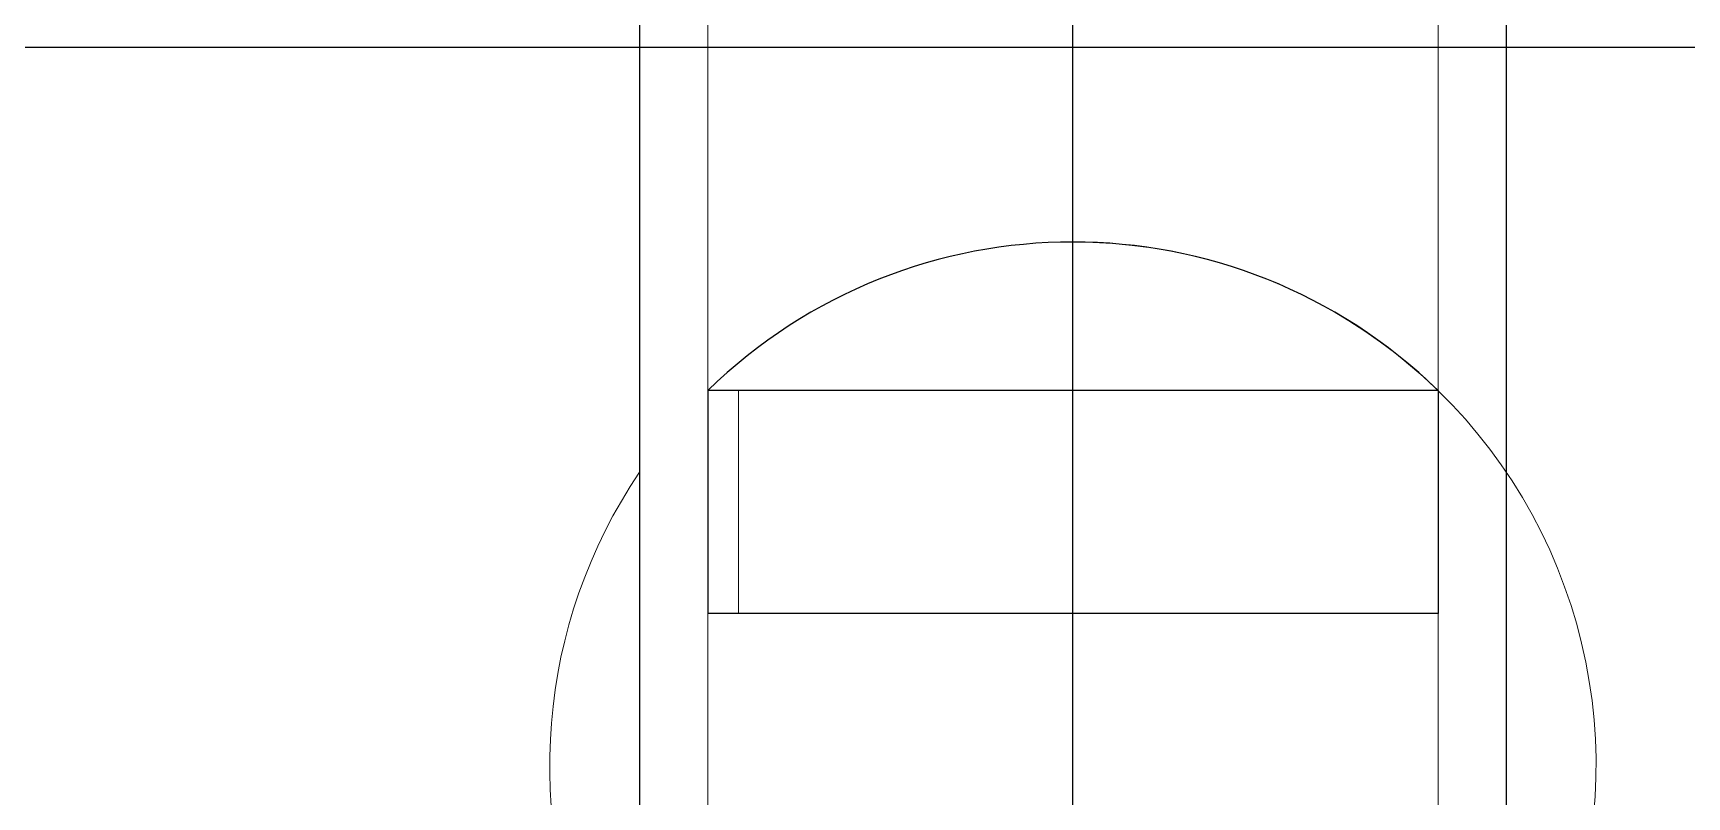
# Model space of a CAD drawing. Header units: millimetres. Extents: x 2148 to 2681, y 758 to 986.
# Drawn here: x 2290.91066 to 2290.9354, y 875.20404 to 875.21547 of the extents above; entities that cross this region are included whole.
import ezdxf

# ---------------------------------------------------------------- set-up
doc = ezdxf.new("R2010")
doc.units = ezdxf.units.MM
for name, color, linetype in [('0.4', 121, 'Continuous'), ('A-Wall', 4, 'Continuous'), ('contrucion line05', 86, 'Continuous')]:
    doc.layers.add(name, color=color, linetype=linetype)

msp = doc.modelspace()

# ---------------------------------------------------------------- linework, layer by layer
at = {"layer": '0.4', "color": 86, "lineweight": 0, "ltscale": 0.5}
for p, q in [((2290.919736923813, 875.2089028286816, -2.220439746692983e-08), (2290.919736923813, 875.2475279516318, -2.220439746692983e-08)), ((2290.919736923813, 875.2089028286816, -2.220439746692983e-08), (2290.919736923813, 875.2475279516318, -2.220439746692983e-08)), ((2290.919736923813, 875.2089028286816, -2.220439746692983e-08), (2290.919736923813, 875.2475279516318, -2.220439746692983e-08)), ((2290.919736923813, 875.2089028286816, -2.220439746692983e-08), (2290.919736923813, 875.2475279516318, -2.220439746692983e-08)), ((2290.919736923813, 875.2089028286816, -2.220439746692983e-08), (2290.919736923813, 875.2475279516318, -2.220439746692983e-08)), ((2290.919736923813, 875.2089028286816, -2.220439746692983e-08), (2290.919736923813, 875.2475279516318, -2.220439746692983e-08)), ((2290.919736923813, 875.2089028286816, -2.220439746692983e-08), (2290.919736923813, 875.2475279516318, -2.220439746692983e-08)), ((2290.919736923813, 875.2089028286816, -2.220439746692983e-08), (2290.919736923813, 875.2475279516318, -2.220439746692983e-08)), ((2290.919736923813, 875.2089028286816, -2.220439746692983e-08), (2290.919736923813, 875.2475279516318, -2.220439746692983e-08)), ((2290.919736923813, 875.2089028286816, -2.220439746692983e-08), (2290.919736923813, 875.2475279516318, -2.220439746692983e-08)), ((2290.926218389086, 875.2475279516318, -2.220439746692983e-08), (2290.926218389086, 875.2123428543807, -2.220439746692983e-08)), ((2290.926218389086, 875.2475279516318, -2.220439746692983e-08), (2290.926218389086, 875.2123428543807, -2.220439746692983e-08)), ((2290.926218389086, 875.2475279516318, -2.220439746692983e-08), (2290.926218389086, 875.2123428543807, -2.220439746692983e-08)), ((2290.926218389086, 875.2475279516318, -2.220439746692983e-08), (2290.926218389086, 875.2123428543807, -2.220439746692983e-08)), ((2290.926218389086, 875.2475279516318, -2.220439746692983e-08), (2290.926218389086, 875.2123428543807, -2.220439746692983e-08)), ((2290.926218389086, 875.2475279516318, -2.220439746692983e-08), (2290.926218389086, 875.2123428543807, -2.220439746692983e-08)), ((2290.926218389086, 875.2475279516318, -2.220439746692983e-08), (2290.926218389086, 875.2123428543807, -2.220439746692983e-08)), ((2290.926218389086, 875.2475279516318, -2.220439746692983e-08), (2290.926218389086, 875.2123428543807, -2.220439746692983e-08)), ((2290.926218389086, 875.2475279516318, -2.220439746692983e-08), (2290.926218389086, 875.2123428543807, -2.220439746692983e-08)), ((2290.926218389086, 875.2475279516318, -2.220439746692983e-08), (2290.926218389086, 875.2123428543807, -2.220439746692983e-08)), ((2290.920755439776, 875.2101206377217, -2.220439746692983e-08), (2290.920755439776, 875.2278983710519, -2.220439746692983e-08)), ((2290.920755439776, 875.2101206377217, -2.220439746692983e-08), (2290.920755439776, 875.2278983710519, -2.220439746692983e-08)), ((2290.920755439776, 875.2101206377217, -2.220439746692983e-08), (2290.920755439776, 875.2278983710519, -2.220439746692983e-08)), ((2290.920755439776, 875.2101206377217, -2.220439746692983e-08), (2290.920755439776, 875.2278983710519, -2.220439746692983e-08)), ((2290.920755439776, 875.2101206377217, -2.220439746692983e-08), (2290.920755439776, 875.2278983710519, -2.220439746692983e-08)), ((2290.920755439776, 875.2101206377217, -2.220439746692983e-08), (2290.920755439776, 875.2278983710519, -2.220439746692983e-08)), ((2290.920755439776, 875.2101206377217, -2.220439746692983e-08), (2290.920755439776, 875.2278983710519, -2.220439746692983e-08)), ((2290.920755439776, 875.2101206377217, -2.220439746692983e-08), (2290.920755439776, 875.2278983710519, -2.220439746692983e-08)), ((2290.920755439776, 875.2101206377217, -2.220439746692983e-08), (2290.920755439776, 875.2278983710519, -2.220439746692983e-08)), ((2290.920755439776, 875.2101206377217, -2.220439746692983e-08), (2290.920755439776, 875.2278983710519, -2.220439746692983e-08)), ((2290.931681338395, 875.2278983710519, -2.220439746692983e-08), (2290.931681338395, 875.1890095793885, -2.220439746692983e-08)), ((2290.931681338395, 875.2278983710519, -2.220439746692983e-08), (2290.931681338395, 875.1890095793885, -2.220439746692983e-08)), ((2290.931681338395, 875.2278983710519, -2.220439746692983e-08), (2290.931681338395, 875.1890095793885, -2.220439746692983e-08)), ((2290.931681338395, 875.2278983710519, -2.220439746692983e-08), (2290.931681338395, 875.1890095793885, -2.220439746692983e-08)), ((2290.931681338395, 875.2278983710519, -2.220439746692983e-08), (2290.931681338395, 875.1890095793885, -2.220439746692983e-08)), ((2290.931681338395, 875.2278983710519, -2.220439746692983e-08), (2290.931681338395, 875.1890095793885, -2.220439746692983e-08)), ((2290.931681338395, 875.2278983710519, -2.220439746692983e-08), (2290.931681338395, 875.1890095793885, -2.220439746692983e-08)), ((2290.931681338395, 875.2278983710519, -2.220439746692983e-08), (2290.931681338395, 875.1890095793885, -2.220439746692983e-08)), ((2290.931681338395, 875.2278983710519, -2.220439746692983e-08), (2290.931681338395, 875.1890095793885, -2.220439746692983e-08)), ((2290.931681338395, 875.2278983710519, -2.220439746692983e-08), (2290.931681338395, 875.1890095793885, -2.220439746692983e-08)), ((2290.920755439776, 875.1890095793885, -2.220439746692983e-08), (2290.920755439776, 875.2101206377217, -2.220439746692983e-08)), ((2290.921218401596, 875.2101206377217, -2.220439746692983e-08), (2290.920755439776, 875.2101206377217, -2.220439746692983e-08)), ((2290.920755439776, 875.2101206377217, -2.220439746692983e-08), (2290.920755439776, 875.2067873127187, -2.220439746692983e-08)), ((2290.920755439776, 875.1890095793885, -2.220439746692983e-08), (2290.920755439776, 875.2101206377217, -2.220439746692983e-08)), ((2290.921218401596, 875.2101206377217, -2.220439746692983e-08), (2290.920755439776, 875.2101206377217, -2.220439746692983e-08)), ((2290.920755439776, 875.2101206377217, -2.220439746692983e-08), (2290.920755439776, 875.2067873127187, -2.220439746692983e-08)), ((2290.920755439776, 875.1890095793885, -2.220439746692983e-08), (2290.920755439776, 875.2101206377217, -2.220439746692983e-08)), ((2290.921218401596, 875.2101206377217, -2.220439746692983e-08), (2290.920755439776, 875.2101206377217, -2.220439746692983e-08)), ((2290.920755439776, 875.2101206377217, -2.220439746692983e-08), (2290.920755439776, 875.2067873127187, -2.220439746692983e-08)), ((2290.920755439776, 875.1890095793885, -2.220439746692983e-08), (2290.920755439776, 875.2101206377217, -2.220439746692983e-08)), ((2290.921218401596, 875.2101206377217, -2.220439746692983e-08), (2290.920755439776, 875.2101206377217, -2.220439746692983e-08)), ((2290.920755439776, 875.2101206377217, -2.220439746692983e-08), (2290.920755439776, 875.2067873127187, -2.220439746692983e-08)), ((2290.920755439776, 875.1890095793885, -2.220439746692983e-08), (2290.920755439776, 875.2101206377217, -2.220439746692983e-08)), ((2290.921218401596, 875.2101206377217, -2.220439746692983e-08), (2290.920755439776, 875.2101206377217, -2.220439746692983e-08)), ((2290.920755439776, 875.2101206377217, -2.220439746692983e-08), (2290.920755439776, 875.2067873127187, -2.220439746692983e-08)), ((2290.920755439776, 875.1890095793885, -2.220439746692983e-08), (2290.920755439776, 875.2101206377217, -2.220439746692983e-08)), ((2290.921218401596, 875.2101206377217, -2.220439746692983e-08), (2290.920755439776, 875.2101206377217, -2.220439746692983e-08)), ((2290.920755439776, 875.2101206377217, -2.220439746692983e-08), (2290.920755439776, 875.2067873127187, -2.220439746692983e-08)), ((2290.920755439776, 875.1890095793885, -2.220439746692983e-08), (2290.920755439776, 875.2101206377217, -2.220439746692983e-08)), ((2290.921218401596, 875.2101206377217, -2.220439746692983e-08), (2290.920755439776, 875.2101206377217, -2.220439746692983e-08)), ((2290.920755439776, 875.2101206377217, -2.220439746692983e-08), (2290.920755439776, 875.2067873127187, -2.220439746692983e-08)), ((2290.920755439776, 875.1890095793885, -2.220439746692983e-08), (2290.920755439776, 875.2101206377217, -2.220439746692983e-08)), ((2290.921218401596, 875.2101206377217, -2.220439746692983e-08), (2290.920755439776, 875.2101206377217, -2.220439746692983e-08)), ((2290.920755439776, 875.2101206377217, -2.220439746692983e-08), (2290.920755439776, 875.2067873127187, -2.220439746692983e-08)), ((2290.920755439776, 875.1890095793885, -2.220439746692983e-08), (2290.920755439776, 875.2101206377217, -2.220439746692983e-08)), ((2290.921218401596, 875.2101206377217, -2.220439746692983e-08), (2290.920755439776, 875.2101206377217, -2.220439746692983e-08)), ((2290.920755439776, 875.2101206377217, -2.220439746692983e-08), (2290.920755439776, 875.2067873127187, -2.220439746692983e-08)), ((2290.920755439776, 875.1890095793885, -2.220439746692983e-08), (2290.920755439776, 875.2101206377217, -2.220439746692983e-08)), ((2290.921218401596, 875.2101206377217, -2.220439746692983e-08), (2290.920755439776, 875.2101206377217, -2.220439746692983e-08)), ((2290.920755439776, 875.2101206377217, -2.220439746692983e-08), (2290.920755439776, 875.2067873127187, -2.220439746692983e-08)), ((2290.921218401596, 875.2067873127187, -2.220439746692983e-08), (2290.921218401596, 875.2101206377217, -2.220439746692983e-08)), ((2290.921218401596, 875.2067873127187, -2.220439746692983e-08), (2290.921218401596, 875.2101206377217, -2.220439746692983e-08)), ((2290.921218401596, 875.2067873127187, -2.220439746692983e-08), (2290.921218401596, 875.2101206377217, -2.220439746692983e-08)), ((2290.921218401596, 875.2067873127187, -2.220439746692983e-08), (2290.921218401596, 875.2101206377217, -2.220439746692983e-08)), ((2290.921218401596, 875.2067873127187, -2.220439746692983e-08), (2290.921218401596, 875.2101206377217, -2.220439746692983e-08)), ((2290.921218401596, 875.2067873127187, -2.220439746692983e-08), (2290.921218401596, 875.2101206377217, -2.220439746692983e-08)), ((2290.921218401596, 875.2067873127187, -2.220439746692983e-08), (2290.921218401596, 875.2101206377217, -2.220439746692983e-08)), ((2290.921218401596, 875.2067873127187, -2.220439746692983e-08), (2290.921218401596, 875.2101206377217, -2.220439746692983e-08)), ((2290.921218401596, 875.2067873127187, -2.220439746692983e-08), (2290.921218401596, 875.2101206377217, -2.220439746692983e-08)), ((2290.921218401596, 875.2067873127187, -2.220439746692983e-08), (2290.921218401596, 875.2101206377217, -2.220439746692983e-08)), ((2290.920755439776, 875.2067873127187, -2.220439746692983e-08), (2290.921218401596, 875.2067873127187, -2.220439746692983e-08)), ((2290.920755439776, 875.2067873127187, -2.220439746692983e-08), (2290.921218401596, 875.2067873127187, -2.220439746692983e-08)), ((2290.920755439776, 875.2067873127187, -2.220439746692983e-08), (2290.921218401596, 875.2067873127187, -2.220439746692983e-08)), ((2290.920755439776, 875.2067873127187, -2.220439746692983e-08), (2290.921218401596, 875.2067873127187, -2.220439746692983e-08)), ((2290.920755439776, 875.2067873127187, -2.220439746692983e-08), (2290.921218401596, 875.2067873127187, -2.220439746692983e-08)), ((2290.920755439776, 875.2067873127187, -2.220439746692983e-08), (2290.921218401596, 875.2067873127187, -2.220439746692983e-08)), ((2290.920755439776, 875.2067873127187, -2.220439746692983e-08), (2290.921218401596, 875.2067873127187, -2.220439746692983e-08)), ((2290.920755439776, 875.2067873127187, -2.220439746692983e-08), (2290.921218401596, 875.2067873127187, -2.220439746692983e-08)), ((2290.920755439776, 875.2067873127187, -2.220439746692983e-08), (2290.921218401596, 875.2067873127187, -2.220439746692983e-08)), ((2290.920755439776, 875.2067873127187, -2.220439746692983e-08), (2290.921218401596, 875.2067873127187, -2.220439746692983e-08))]:
    msp.add_line(p, q, dxfattribs=at)
for start, end in [(314.2709837656231, 90), (314.2709837656231, 90), (314.2709837656231, 90), (314.2709837656231, 90), (314.2709837656231, 90), (314.2709837656231, 90), (314.2709837656231, 90), (314.2709837656231, 90), (314.2709837656231, 90), (314.2709837656231, 90), (145.9140895742902, 204.8199602772743), (145.9140895742902, 204.8199602772743), (145.9140895742902, 204.8199602772743), (145.9140895742902, 204.8199602772743), (145.9140895742902, 204.8199602772743), (145.9140895742902, 204.8199602772743), (145.9140895742902, 204.8199602772743), (145.9140895742902, 204.8199602772743), (145.9140895742902, 204.8199602772743), (145.9140895742902, 204.8199602772743)]:
    msp.add_arc((2290.926218389086, 875.204516870867, -2.220439746692983e-08), 0.007825983521227571, start, end, dxfattribs=at)
at = {"layer": 'A-Wall', "ltscale": 10}
msp.add_line((2290.485560914685, 875.2152586213148, -2.47433479178303e-08), (2296.878617298079, 875.2152586213148, -1.620690393566434e-08), dxfattribs=at)
at = {"layer": 'contrucion line05', "ltscale": 0.5}
for p, q in [((2290.926218389086, 875.172097756639, -2.220439746692983e-08), (2290.926218389086, 875.2746969348179, -2.220439746692983e-08)), ((2290.926218389086, 875.172097756639, -2.220439746692983e-08), (2290.926218389086, 875.2746969348179, -2.220439746692983e-08)), ((2290.926218389086, 875.172097756639, -2.220439746692983e-08), (2290.926218389086, 875.2746969348179, -2.220439746692983e-08)), ((2290.926218389086, 875.172097756639, -2.220439746692983e-08), (2290.926218389086, 875.2746969348179, -2.220439746692983e-08)), ((2290.926218389086, 875.172097756639, -2.220439746692983e-08), (2290.926218389086, 875.2746969348179, -2.220439746692983e-08)), ((2290.926218389086, 875.172097756639, -2.220439746692983e-08), (2290.926218389086, 875.2746969348179, -2.220439746692983e-08)), ((2290.926218389086, 875.172097756639, -2.220439746692983e-08), (2290.926218389086, 875.2746969348179, -2.220439746692983e-08)), ((2290.926218389086, 875.172097756639, -2.220439746692983e-08), (2290.926218389086, 875.2746969348179, -2.220439746692983e-08)), ((2290.926218389086, 875.172097756639, -2.220439746692983e-08), (2290.926218389086, 875.2746969348179, -2.220439746692983e-08)), ((2290.926218389086, 875.172097756639, -2.220439746692983e-08), (2290.926218389086, 875.2746969348179, -2.220439746692983e-08)), ((2290.926218389086, 875.172097756639, -2.220439746692983e-08), (2290.926218389086, 875.2746969348179, -2.220439746692983e-08)), ((2290.926218389086, 875.172097756639, -2.220439746692983e-08), (2290.926218389086, 875.2746969348179, -2.220439746692983e-08)), ((2290.926218389086, 875.172097756639, -2.220439746692983e-08), (2290.926218389086, 875.2746969348179, -2.220439746692983e-08)), ((2290.926218389086, 875.172097756639, -2.220439746692983e-08), (2290.926218389086, 875.2746969348179, -2.220439746692983e-08)), ((2290.926218389086, 875.172097756639, -2.220439746692983e-08), (2290.926218389086, 875.2746969348179, -2.220439746692983e-08)), ((2290.926218389086, 875.172097756639, -2.220439746692983e-08), (2290.926218389086, 875.2746969348179, -2.220439746692983e-08)), ((2290.926218389086, 875.172097756639, -2.220439746692983e-08), (2290.926218389086, 875.2746969348179, -2.220439746692983e-08)), ((2290.926218389086, 875.172097756639, -2.220439746692983e-08), (2290.926218389086, 875.2746969348179, -2.220439746692983e-08)), ((2290.926218389086, 875.172097756639, -2.220439746692983e-08), (2290.926218389086, 875.2746969348179, -2.220439746692983e-08)), ((2290.926218389086, 875.172097756639, -2.220439746692983e-08), (2290.926218389086, 875.2746969348179, -2.220439746692983e-08)), ((2290.919736923813, 875.2475279516318, -2.220439746692983e-08), (2290.919736923813, 875.1853058849472, -2.220439746692983e-08)), ((2290.919736923813, 875.2475279516318, -2.220439746692983e-08), (2290.919736923813, 875.1853058849472, -2.220439746692983e-08)), ((2290.919736923813, 875.2475279516318, -2.220439746692983e-08), (2290.919736923813, 875.1853058849472, -2.220439746692983e-08)), ((2290.919736923813, 875.2475279516318, -2.220439746692983e-08), (2290.919736923813, 875.1853058849472, -2.220439746692983e-08)), ((2290.919736923813, 875.2475279516318, -2.220439746692983e-08), (2290.919736923813, 875.1853058849472, -2.220439746692983e-08)), ((2290.919736923813, 875.2475279516318, -2.220439746692983e-08), (2290.919736923813, 875.1853058849472, -2.220439746692983e-08)), ((2290.919736923813, 875.2475279516318, -2.220439746692983e-08), (2290.919736923813, 875.1853058849472, -2.220439746692983e-08)), ((2290.919736923813, 875.2475279516318, -2.220439746692983e-08), (2290.919736923813, 875.1853058849472, -2.220439746692983e-08)), ((2290.919736923813, 875.2475279516318, -2.220439746692983e-08), (2290.919736923813, 875.1853058849472, -2.220439746692983e-08)), ((2290.919736923813, 875.2475279516318, -2.220439746692983e-08), (2290.919736923813, 875.1853058849472, -2.220439746692983e-08)), ((2290.932699854358, 875.2475279516318, -2.220439746692983e-08), (2290.932699854358, 875.1853058849472, -2.220439746692983e-08)), ((2290.932699854358, 875.2475279516318, -2.220439746692983e-08), (2290.932699854358, 875.1853058849472, -2.220439746692983e-08)), ((2290.932699854358, 875.2475279516318, -2.220439746692983e-08), (2290.932699854358, 875.1853058849472, -2.220439746692983e-08)), ((2290.932699854358, 875.2475279516318, -2.220439746692983e-08), (2290.932699854358, 875.1853058849472, -2.220439746692983e-08)), ((2290.932699854358, 875.2475279516318, -2.220439746692983e-08), (2290.932699854358, 875.1853058849472, -2.220439746692983e-08)), ((2290.932699854358, 875.2475279516318, -2.220439746692983e-08), (2290.932699854358, 875.1853058849472, -2.220439746692983e-08)), ((2290.932699854358, 875.2475279516318, -2.220439746692983e-08), (2290.932699854358, 875.1853058849472, -2.220439746692983e-08)), ((2290.932699854358, 875.2475279516318, -2.220439746692983e-08), (2290.932699854358, 875.1853058849472, -2.220439746692983e-08)), ((2290.932699854358, 875.2475279516318, -2.220439746692983e-08), (2290.932699854358, 875.1853058849472, -2.220439746692983e-08)), ((2290.932699854358, 875.2475279516318, -2.220439746692983e-08), (2290.932699854358, 875.1853058849472, -2.220439746692983e-08)), ((2290.931681338395, 875.2101206377217, -2.220439746692983e-08), (2290.920755439776, 875.2101206377217, -2.220439746692983e-08)), ((2290.920755439776, 875.2101206377217, -2.220439746692983e-08), (2290.920755439776, 875.2067873127187, -2.220439746692983e-08)), ((2290.931681338395, 875.2101206377217, -2.220439746692983e-08), (2290.920755439776, 875.2101206377217, -2.220439746692983e-08)), ((2290.920755439776, 875.2101206377217, -2.220439746692983e-08), (2290.920755439776, 875.2067873127187, -2.220439746692983e-08)), ((2290.931681338395, 875.2101206377217, -2.220439746692983e-08), (2290.920755439776, 875.2101206377217, -2.220439746692983e-08)), ((2290.920755439776, 875.2101206377217, -2.220439746692983e-08), (2290.920755439776, 875.2067873127187, -2.220439746692983e-08)), ((2290.931681338395, 875.2101206377217, -2.220439746692983e-08), (2290.920755439776, 875.2101206377217, -2.220439746692983e-08)), ((2290.920755439776, 875.2101206377217, -2.220439746692983e-08), (2290.920755439776, 875.2067873127187, -2.220439746692983e-08)), ((2290.931681338395, 875.2101206377217, -2.220439746692983e-08), (2290.920755439776, 875.2101206377217, -2.220439746692983e-08)), ((2290.920755439776, 875.2101206377217, -2.220439746692983e-08), (2290.920755439776, 875.2067873127187, -2.220439746692983e-08)), ((2290.931681338395, 875.2101206377217, -2.220439746692983e-08), (2290.920755439776, 875.2101206377217, -2.220439746692983e-08)), ((2290.920755439776, 875.2101206377217, -2.220439746692983e-08), (2290.920755439776, 875.2067873127187, -2.220439746692983e-08)), ((2290.931681338395, 875.2101206377217, -2.220439746692983e-08), (2290.920755439776, 875.2101206377217, -2.220439746692983e-08)), ((2290.920755439776, 875.2101206377217, -2.220439746692983e-08), (2290.920755439776, 875.2067873127187, -2.220439746692983e-08)), ((2290.931681338395, 875.2101206377217, -2.220439746692983e-08), (2290.920755439776, 875.2101206377217, -2.220439746692983e-08)), ((2290.920755439776, 875.2101206377217, -2.220439746692983e-08), (2290.920755439776, 875.2067873127187, -2.220439746692983e-08)), ((2290.931681338395, 875.2101206377217, -2.220439746692983e-08), (2290.920755439776, 875.2101206377217, -2.220439746692983e-08)), ((2290.920755439776, 875.2101206377217, -2.220439746692983e-08), (2290.920755439776, 875.2067873127187, -2.220439746692983e-08)), ((2290.931681338395, 875.2101206377217, -2.220439746692983e-08), (2290.920755439776, 875.2101206377217, -2.220439746692983e-08)), ((2290.920755439776, 875.2101206377217, -2.220439746692983e-08), (2290.920755439776, 875.2067873127187, -2.220439746692983e-08)), ((2290.931681338395, 875.2101206377217, -2.220439746692983e-08), (2290.931681338395, 875.2067873127187, -2.220439746692983e-08)), ((2290.931681338395, 875.2101206377217, -2.220439746692983e-08), (2290.931681338395, 875.2067873127187, -2.220439746692983e-08)), ((2290.931681338395, 875.2101206377217, -2.220439746692983e-08), (2290.931681338395, 875.2067873127187, -2.220439746692983e-08)), ((2290.931681338395, 875.2101206377217, -2.220439746692983e-08), (2290.931681338395, 875.2067873127187, -2.220439746692983e-08)), ((2290.931681338395, 875.2101206377217, -2.220439746692983e-08), (2290.931681338395, 875.2067873127187, -2.220439746692983e-08)), ((2290.931681338395, 875.2101206377217, -2.220439746692983e-08), (2290.931681338395, 875.2067873127187, -2.220439746692983e-08)), ((2290.931681338395, 875.2101206377217, -2.220439746692983e-08), (2290.931681338395, 875.2067873127187, -2.220439746692983e-08)), ((2290.931681338395, 875.2101206377217, -2.220439746692983e-08), (2290.931681338395, 875.2067873127187, -2.220439746692983e-08)), ((2290.931681338395, 875.2101206377217, -2.220439746692983e-08), (2290.931681338395, 875.2067873127187, -2.220439746692983e-08)), ((2290.931681338395, 875.2101206377217, -2.220439746692983e-08), (2290.931681338395, 875.2067873127187, -2.220439746692983e-08)), ((2290.931681338395, 875.2067873127187, -2.220439746692983e-08), (2290.920755439776, 875.2067873127187, -2.220439746692983e-08)), ((2290.931681338395, 875.2067873127187, -2.220439746692983e-08), (2290.920755439776, 875.2067873127187, -2.220439746692983e-08)), ((2290.931681338395, 875.2067873127187, -2.220439746692983e-08), (2290.920755439776, 875.2067873127187, -2.220439746692983e-08)), ((2290.931681338395, 875.2067873127187, -2.220439746692983e-08), (2290.920755439776, 875.2067873127187, -2.220439746692983e-08)), ((2290.931681338395, 875.2067873127187, -2.220439746692983e-08), (2290.920755439776, 875.2067873127187, -2.220439746692983e-08)), ((2290.931681338395, 875.2067873127187, -2.220439746692983e-08), (2290.920755439776, 875.2067873127187, -2.220439746692983e-08)), ((2290.931681338395, 875.2067873127187, -2.220439746692983e-08), (2290.920755439776, 875.2067873127187, -2.220439746692983e-08)), ((2290.931681338395, 875.2067873127187, -2.220439746692983e-08), (2290.920755439776, 875.2067873127187, -2.220439746692983e-08)), ((2290.931681338395, 875.2067873127187, -2.220439746692983e-08), (2290.920755439776, 875.2067873127187, -2.220439746692983e-08)), ((2290.931681338395, 875.2067873127187, -2.220439746692983e-08), (2290.920755439776, 875.2067873127187, -2.220439746692983e-08))]:
    msp.add_line(p, q, dxfattribs=at)
msp.add_arc((2290.926218389086, 875.204516870867, -2.220439746692983e-08), 0.007825983521216367, 45.72901623437693, 134.2709837656231, dxfattribs=at)
msp.add_arc((2290.926218389086, 875.204516870867, -2.220439746692983e-08), 0.007825983521216367, 45.72901623437693, 134.2709837656231, dxfattribs=at)
msp.add_arc((2290.926218389086, 875.204516870867, -2.220439746692983e-08), 0.007825983521216367, 45.72901623437693, 134.2709837656231, dxfattribs=at)
msp.add_arc((2290.926218389086, 875.204516870867, -2.220439746692983e-08), 0.007825983521216367, 45.72901623437693, 134.2709837656231, dxfattribs=at)
msp.add_arc((2290.926218389086, 875.204516870867, -2.220439746692983e-08), 0.007825983521216367, 45.72901623437693, 134.2709837656231, dxfattribs=at)
msp.add_arc((2290.926218389086, 875.204516870867, -2.220439746692983e-08), 0.007825983521216367, 45.72901623437693, 134.2709837656231, dxfattribs=at)
msp.add_arc((2290.926218389086, 875.204516870867, -2.220439746692983e-08), 0.007825983521216367, 45.72901623437693, 134.2709837656231, dxfattribs=at)
msp.add_arc((2290.926218389086, 875.204516870867, -2.220439746692983e-08), 0.007825983521216367, 45.72901623437693, 134.2709837656231, dxfattribs=at)
msp.add_arc((2290.926218389086, 875.204516870867, -2.220439746692983e-08), 0.007825983521216367, 45.72901623437693, 134.2709837656231, dxfattribs=at)
msp.add_arc((2290.926218389086, 875.204516870867, -2.220439746692983e-08), 0.007825983521216367, 45.72901623437693, 134.2709837656231, dxfattribs=at)

doc.saveas('drawing.dxf')
